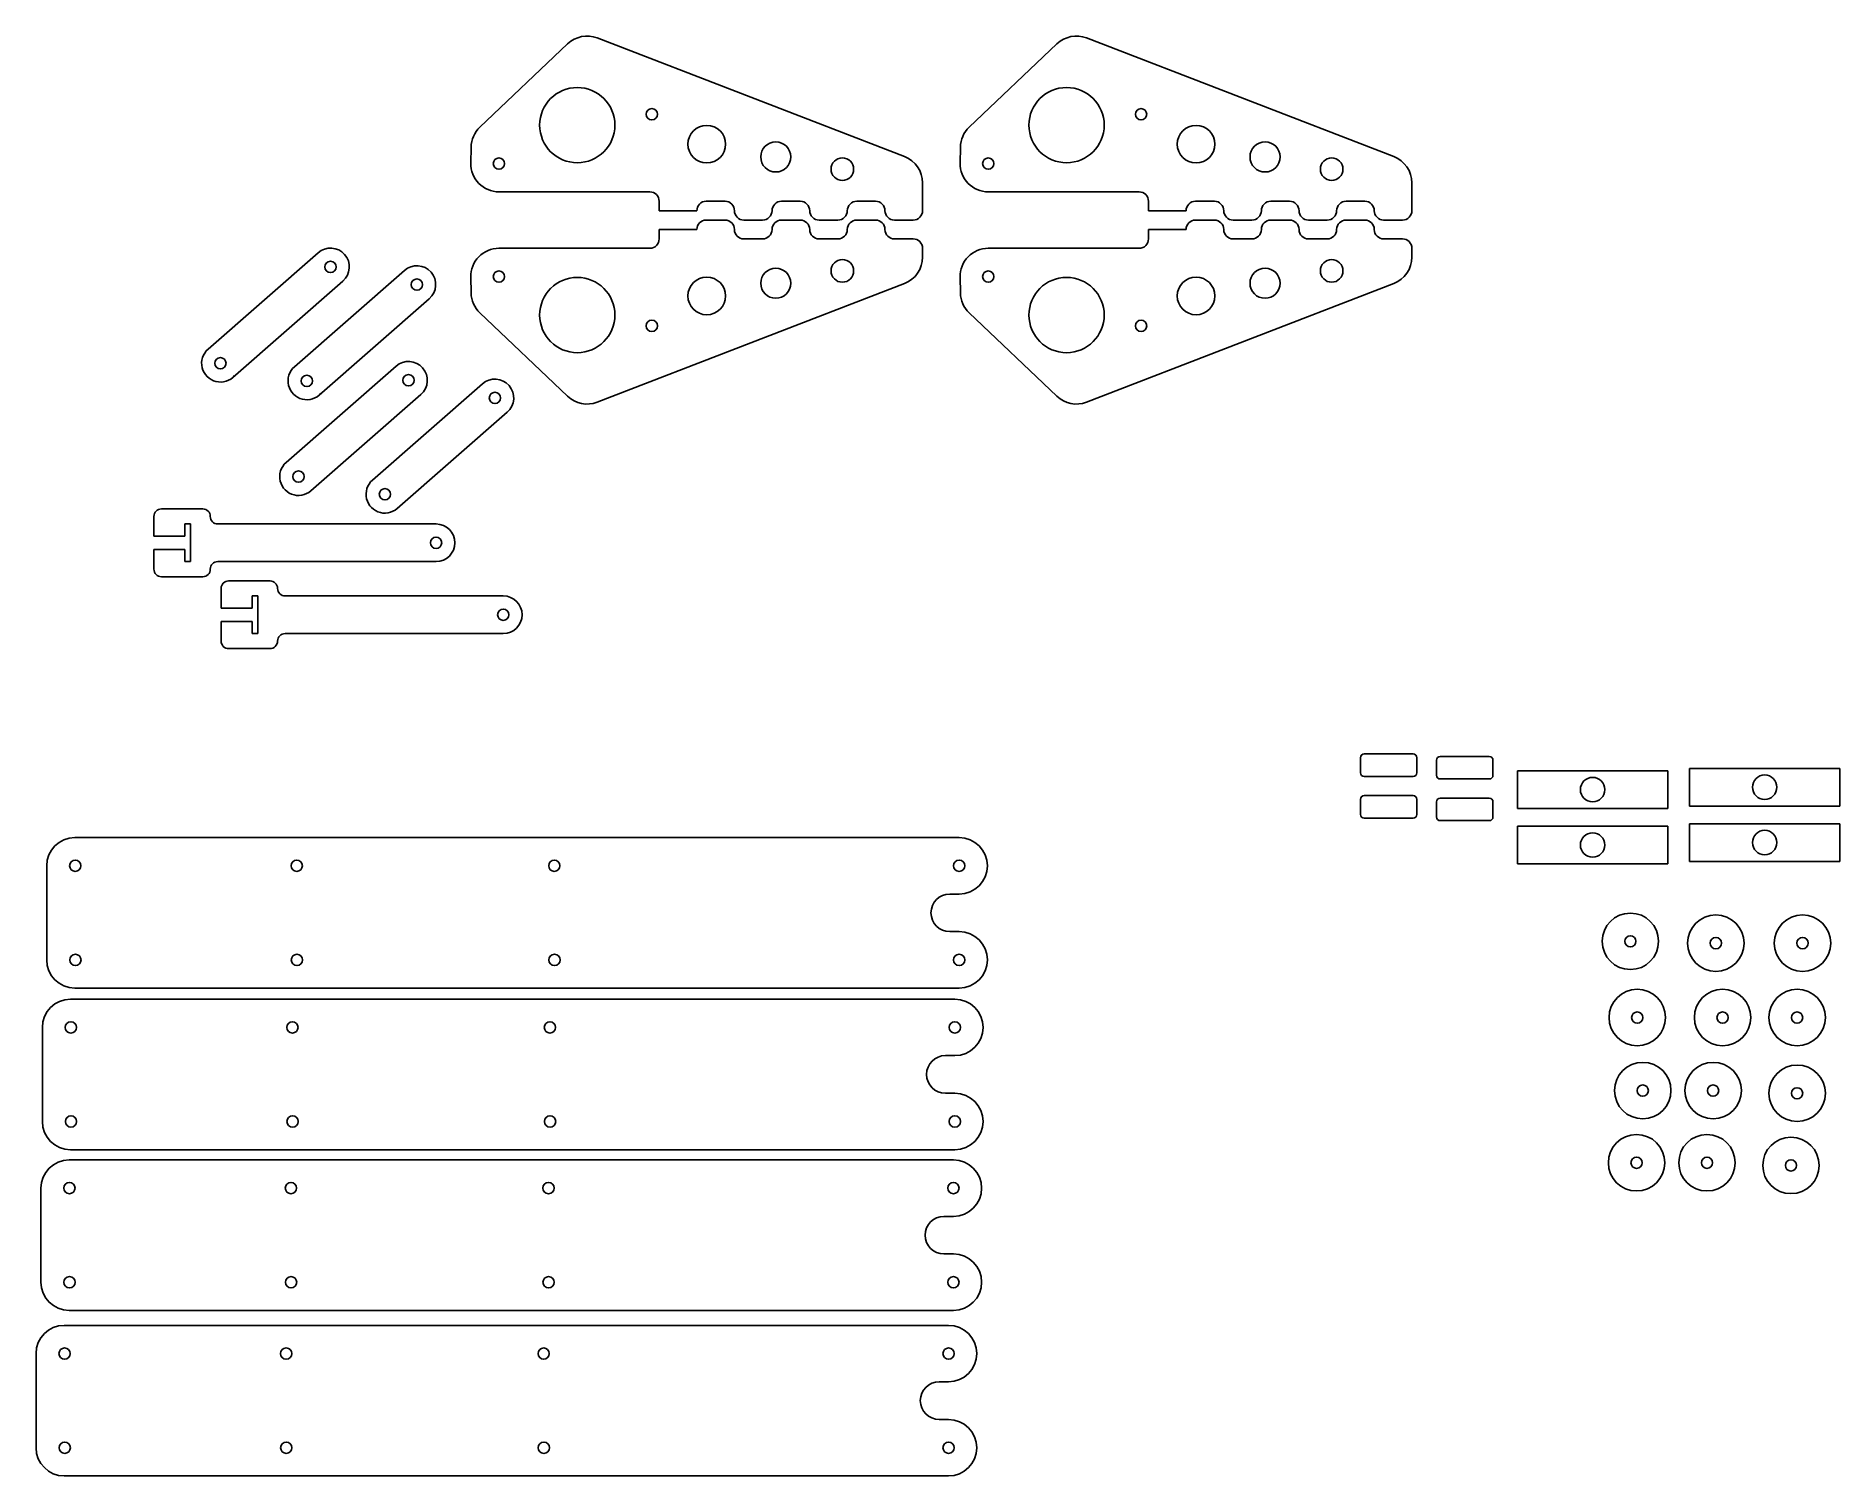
# Model space of a CAD drawing. Header units: centimetres. Extents: x 3 to 51, y -7 to 31.2.
import ezdxf

# ---------------------------------------------------------------- set-up
doc = ezdxf.new("R2010")
doc.units = ezdxf.units.CM
doc.header["$MEASUREMENT"] = 0
for name, color, linetype in [('arm', 7, 'Continuous'), ('extra', 7, 'Continuous'), ('left part', 7, 'Continuous'), ('link1', 7, 'Continuous'), ('link2', 7, 'Continuous'), ('right part', 7, 'Continuous')]:
    doc.layers.add(name, color=color, linetype=linetype)

msp = doc.modelspace()

# ---------------------------------------------------------------- linework, layer by layer
at = {"layer": 'arm'}
for p, q in [((4.055, 9.92), (27.555, 9.92)), ((3.305, 9.17), (3.305, 6.67)), ((28.305, 9.17), (28.305, 9.17)), ((27.555, 8.42), (27.305, 8.42)), ((27.305, 7.42), (27.555, 7.42)), ((4.055, 5.92), (27.555, 5.92)), ((3.939, 5.627), (27.439, 5.627)), ((3.189, 4.877), (3.189, 2.377)), ((28.189, 4.877), (28.189, 4.877)), ((27.439, 4.127), (27.189, 4.127)), ((27.189, 3.127), (27.439, 3.127)), ((3.939, 1.627), (27.439, 1.627)), ((3.9, 1.356), (27.4, 1.356)), ((3.15, 0.606), (3.15, -1.894)), ((28.15, 0.606), (28.15, 0.606)), ((27.4, -0.144), (27.15, -0.144)), ((27.15, -1.144), (27.4, -1.144)), ((3.9, -2.644), (27.4, -2.644)), ((3.772, -3.04), (27.272, -3.04)), ((3.022, -3.79), (3.022, -6.29)), ((28.022, -3.79), (28.022, -3.79)), ((27.272, -4.54), (27.022, -4.54)), ((27.022, -5.54), (27.272, -5.54)), ((3.772, -7.04), (27.272, -7.04))]:
    msp.add_line(p, q, dxfattribs=at)
for centre in [(4.063, 9.17), (9.951, 9.17), (16.795, 9.17), (27.555, 9.17), (4.066, 6.67), (9.955, 6.67), (16.8, 6.67), (27.555, 6.67), (3.946, 4.877), (9.834, 4.877), (16.679, 4.877), (27.439, 4.877), (3.95, 2.377), (9.839, 2.377), (16.683, 2.377), (27.439, 2.377), (3.907, 0.606), (9.795, 0.606), (16.64, 0.606), (27.4, 0.606), (3.911, -1.894), (9.8, -1.894), (16.644, -1.894), (27.4, -1.894), (3.78, -3.79), (9.668, -3.79), (16.512, -3.79), (27.272, -3.79), (3.783, -6.29), (9.672, -6.29), (16.517, -6.29), (27.272, -6.29)]:
    msp.add_circle(centre, 0.15, dxfattribs=at)
for centre, radius, start, end in [((4.055, 9.17), 0.75, 90, 180), ((27.555, 9.17), 0.75, 0, 90), ((27.555, 9.17), 0.75, 270, 360), ((27.305, 7.92), 0.5, 90, 180), ((27.305, 7.92), 0.5, 180, 270), ((27.555, 6.67), 0.75, 0, 90), ((4.055, 6.67), 0.75, 180, 270), ((27.555, 6.67), 0.75, 270, 0), ((3.939, 4.877), 0.75, 90, 180), ((27.439, 4.877), 0.75, 0, 90), ((27.439, 4.877), 0.75, 270, 360), ((27.189, 3.627), 0.5, 90, 180), ((27.189, 3.627), 0.5, 180, 270), ((27.439, 2.377), 0.75, 0, 90), ((3.939, 2.377), 0.75, 180, 270), ((27.439, 2.377), 0.75, 270, 0), ((3.9, 0.606), 0.75, 90, 180), ((27.4, 0.606), 0.75, 0, 90), ((27.4, 0.606), 0.75, 270, 360), ((27.15, -0.644), 0.5, 90, 180), ((27.15, -0.644), 0.5, 180, 270), ((27.4, -1.894), 0.75, 0, 90), ((3.9, -1.894), 0.75, 180, 270), ((27.4, -1.894), 0.75, 270, 0), ((3.772, -3.79), 0.75, 90, 180), ((27.272, -3.79), 0.75, 0, 90), ((27.272, -3.79), 0.75, 270, 360), ((27.022, -5.04), 0.5, 90, 180), ((27.022, -5.04), 0.5, 180, 270), ((27.272, -6.29), 0.75, 0, 90), ((3.772, -6.29), 0.75, 180, 270), ((27.272, -6.29), 0.75, 270, 0)]:
    msp.add_arc(centre, radius, start, end, dxfattribs=at)
at = {"layer": 'extra'}
for p, q in [((38.217, 11.641), (38.217, 12.041)), ((38.317, 12.141), (39.617, 12.141)), ((39.717, 12.041), (39.717, 11.641)), ((40.341, 12.076), (41.641, 12.076)), ((38.317, 11.541), (39.617, 11.541)), ((40.241, 11.576), (40.241, 11.976)), ((41.741, 11.976), (41.741, 11.576)), ((42.39, 11.693), (46.39, 11.693)), ((42.39, 11.693), (42.39, 10.693)), ((46.39, 10.693), (46.39, 11.693)), ((46.962, 11.758), (50.962, 11.758)), ((46.962, 11.758), (46.962, 10.758)), ((50.962, 10.758), (50.962, 11.758)), ((38.317, 11.034), (39.617, 11.034)), ((40.341, 11.476), (41.641, 11.476)), ((38.217, 10.534), (38.217, 10.934)), ((39.717, 10.934), (39.717, 10.534)), ((40.241, 10.469), (40.241, 10.869)), ((40.341, 10.969), (41.641, 10.969)), ((41.741, 10.869), (41.741, 10.469)), ((42.39, 10.693), (46.39, 10.693)), ((46.962, 10.758), (50.962, 10.758)), ((38.317, 10.434), (39.617, 10.434)), ((40.341, 10.369), (41.641, 10.369)), ((42.39, 10.222), (46.39, 10.222)), ((42.39, 10.222), (42.39, 9.222)), ((46.39, 9.222), (46.39, 10.222)), ((46.962, 10.287), (50.962, 10.287)), ((46.962, 10.287), (46.962, 9.287)), ((50.962, 9.287), (50.962, 10.287)), ((42.39, 9.222), (46.39, 9.222)), ((46.962, 9.287), (50.962, 9.287))]:
    msp.add_line(p, q, dxfattribs=at)
for centre, radius in [((44.39, 11.193), 0.325), ((48.962, 11.258), 0.325), ((48.962, 9.787), 0.325), ((44.39, 9.722), 0.325), ((45.392, 7.163), 0.75), ((47.664, 7.115), 0.75), ((49.968, 7.115), 0.75), ((45.392, 7.163), 0.15), ((47.664, 7.115), 0.15), ((49.968, 7.115), 0.15), ((45.577, 5.138), 0.75), ((47.844, 5.138), 0.75), ((49.824, 5.138), 0.75), ((45.577, 5.138), 0.15), ((47.844, 5.138), 0.15), ((49.824, 5.138), 0.15), ((45.721, 3.197), 0.75), ((47.592, 3.197), 0.75), ((49.824, 3.125), 0.75), ((45.721, 3.197), 0.15), ((47.592, 3.197), 0.15), ((49.824, 3.125), 0.15), ((45.558, 1.281), 0.75), ((47.429, 1.281), 0.75), ((49.661, 1.209), 0.75), ((45.558, 1.281), 0.15), ((47.429, 1.281), 0.15), ((49.661, 1.209), 0.15)]:
    msp.add_circle(centre, radius, dxfattribs=at)
for centre, start, end in [((38.317, 12.041), 90, 180), ((39.617, 12.041), 0, 90), ((40.341, 11.976), 90, 180), ((41.641, 11.976), 0, 90), ((38.317, 11.641), 180, 270), ((39.617, 11.641), 270, 0), ((40.341, 11.576), 180, 270), ((41.641, 11.576), 270, 0), ((38.317, 10.934), 90, 180), ((39.617, 10.934), 0, 90), ((40.341, 10.869), 90, 180), ((41.641, 10.869), 0, 90), ((38.317, 10.534), 180, 270), ((39.617, 10.534), 270, 0), ((40.341, 10.469), 180, 270), ((41.641, 10.469), 270, 0)]:
    msp.add_arc(centre, 0.1, start, end, dxfattribs=at)
at = {"layer": 'left part'}
for p, q in [((17.934, 31.163), (26.102, 28.011)), ((30.938, 31.163), (39.106, 28.011)), ((14.815, 28.791), (17.147, 31.007)), ((27.819, 28.791), (30.151, 31.007)), ((14.573, 27.84), (14.582, 28.262)), ((27.578, 27.84), (27.586, 28.262)), ((19.332, 27.075), (15.323, 27.075)), ((26.582, 26.575), (26.582, 27.311)), ((32.336, 27.075), (28.327, 27.075)), ((39.586, 26.575), (39.586, 27.311)), ((19.582, 26.575), (19.582, 26.825)), ((19.582, 26.575), (20.582, 26.575)), ((20.582, 26.575), (20.582, 26.575)), ((21.332, 26.825), (20.832, 26.825)), ((21.582, 26.575), (21.582, 26.575)), ((22.582, 26.575), (22.582, 26.575)), ((23.332, 26.825), (22.832, 26.825)), ((23.582, 26.575), (23.582, 26.575)), ((24.582, 26.575), (24.582, 26.575)), ((25.332, 26.825), (24.832, 26.825)), ((25.582, 26.575), (25.582, 26.575)), ((32.586, 26.575), (32.586, 26.825)), ((32.586, 26.575), (33.586, 26.575)), ((33.586, 26.575), (33.586, 26.575)), ((34.336, 26.825), (33.836, 26.825)), ((34.586, 26.575), (34.586, 26.575)), ((35.586, 26.575), (35.586, 26.575)), ((36.336, 26.825), (35.836, 26.825)), ((36.586, 26.575), (36.586, 26.575)), ((37.586, 26.575), (37.586, 26.575)), ((38.336, 26.825), (37.836, 26.825)), ((38.586, 26.575), (38.586, 26.575)), ((22.332, 26.325), (21.832, 26.325)), ((24.332, 26.325), (23.832, 26.325)), ((26.332, 26.325), (25.832, 26.325)), ((35.336, 26.325), (34.836, 26.325)), ((37.336, 26.325), (36.836, 26.325)), ((39.336, 26.325), (38.836, 26.325))]:
    msp.add_line(p, q, dxfattribs=at)
for centre, radius in [((17.405, 28.848), 1), ((30.409, 28.848), 1), ((19.386, 29.135), 0.15), ((32.39, 29.135), 0.15), ((20.846, 28.342), 0.5), ((33.85, 28.342), 0.5), ((22.68, 28.003), 0.4), ((35.684, 28.003), 0.4), ((15.323, 27.825), 0.15), ((24.45, 27.677), 0.3), ((28.327, 27.825), 0.15), ((37.454, 27.677), 0.3)]:
    msp.add_circle(centre, radius, dxfattribs=at)
for centre, radius, start, end in [((17.664, 30.463), 0.75, 68.8973, 133.5364), ((30.668, 30.463), 0.75, 68.8973, 133.5364), ((15.332, 28.247), 0.75, 133.5364, 178.8631), ((28.336, 28.247), 0.75, 133.5364, 178.8631), ((15.323, 27.825), 0.75, 178.8631, 270), ((25.832, 27.311), 0.75, 0, 68.8973), ((28.327, 27.825), 0.75, 178.8631, 270), ((38.836, 27.311), 0.75, 0, 68.8973), ((19.332, 26.825), 0.25, 0, 90), ((32.336, 26.825), 0.25, 0, 90), ((20.832, 26.575), 0.25, 90, 180), ((21.332, 26.575), 0.25, 0, 90), ((21.832, 26.575), 0.25, 180, 270), ((22.332, 26.575), 0.25, 270, 0), ((22.832, 26.575), 0.25, 90, 180), ((23.332, 26.575), 0.25, 0, 90), ((23.832, 26.575), 0.25, 180, 270), ((24.332, 26.575), 0.25, 270, 0), ((24.832, 26.575), 0.25, 90, 180), ((25.332, 26.575), 0.25, 0, 90), ((25.832, 26.575), 0.25, 180, 270), ((26.332, 26.575), 0.25, 270, 0), ((33.836, 26.575), 0.25, 90, 180), ((34.336, 26.575), 0.25, 0, 90), ((34.836, 26.575), 0.25, 180, 270), ((35.336, 26.575), 0.25, 270, 0), ((35.836, 26.575), 0.25, 90, 180), ((36.336, 26.575), 0.25, 0, 90), ((36.836, 26.575), 0.25, 180, 270), ((37.336, 26.575), 0.25, 270, 0), ((37.836, 26.575), 0.25, 90, 180), ((38.336, 26.575), 0.25, 0, 90), ((38.836, 26.575), 0.25, 180, 270), ((39.336, 26.575), 0.25, 270, 0)]:
    msp.add_arc(centre, radius, start, end, dxfattribs=at)
at = {"layer": 'link1'}
for p, q in [((6.152, 18.451), (6.152, 17.926)), ((7.452, 18.651), (6.352, 18.651)), ((6.977, 17.926), (6.977, 18.251)), ((6.977, 18.251), (7.127, 18.251)), ((7.127, 17.751), (7.127, 18.251)), ((7.652, 18.451), (7.652, 18.451)), ((13.652, 18.251), (7.852, 18.251)), ((6.977, 17.926), (6.152, 17.926)), ((7.127, 17.751), (7.127, 17.251)), ((6.977, 17.576), (6.152, 17.576)), ((6.152, 17.576), (6.152, 17.051)), ((6.977, 17.576), (6.977, 17.251)), ((7.452, 16.851), (6.352, 16.851)), ((6.977, 17.251), (7.127, 17.251)), ((7.652, 17.051), (7.652, 17.051)), ((13.652, 17.251), (7.852, 17.251)), ((7.939, 16.539), (7.939, 16.014)), ((9.239, 16.739), (8.139, 16.739)), ((8.764, 16.014), (8.764, 16.339)), ((8.764, 16.339), (8.914, 16.339)), ((8.914, 15.839), (8.914, 16.339)), ((9.439, 16.539), (9.439, 16.539)), ((15.439, 16.339), (9.639, 16.339)), ((8.764, 16.014), (7.939, 16.014)), ((8.914, 15.839), (8.914, 15.339)), ((8.764, 15.664), (7.939, 15.664)), ((7.939, 15.664), (7.939, 15.139)), ((8.764, 15.664), (8.764, 15.339)), ((9.239, 14.939), (8.139, 14.939)), ((8.764, 15.339), (8.914, 15.339)), ((9.439, 15.139), (9.439, 15.139)), ((15.439, 15.339), (9.639, 15.339))]:
    msp.add_line(p, q, dxfattribs=at)
for centre in [(13.652, 17.751), (15.439, 15.839)]:
    msp.add_circle(centre, 0.15, dxfattribs=at)
for centre, radius, start, end in [((6.352, 18.451), 0.2, 90, 180), ((7.452, 18.451), 0.2, 0, 90), ((7.852, 18.451), 0.2, 180, 270), ((13.652, 17.751), 0.5, 0, 90), ((13.652, 17.751), 0.5, 270, 0), ((6.352, 17.051), 0.2, 180, 270), ((7.452, 17.051), 0.2, 270, 0), ((7.852, 17.051), 0.2, 90, 180), ((8.139, 16.539), 0.2, 90, 180), ((9.239, 16.539), 0.2, 0, 90), ((9.639, 16.539), 0.2, 180, 270), ((15.439, 15.839), 0.5, 0, 90), ((15.439, 15.839), 0.5, 270, 0), ((8.139, 15.139), 0.2, 180, 270), ((9.239, 15.139), 0.2, 270, 0), ((9.639, 15.139), 0.2, 90, 180)]:
    msp.add_arc(centre, radius, start, end, dxfattribs=at)
at = {"layer": 'link2'}
for p, q in [((7.593, 22.897), (10.517, 25.457)), ((9.889, 22.428), (12.813, 24.988)), ((8.252, 22.145), (11.176, 24.705)), ((10.547, 21.676), (13.471, 24.236)), ((9.666, 19.885), (12.59, 22.445)), ((10.325, 19.132), (13.249, 21.692)), ((11.962, 19.416), (14.886, 21.976)), ((12.621, 18.663), (15.545, 21.223))]:
    msp.add_line(p, q, dxfattribs=at)
for centre in [(10.846, 25.081), (13.142, 24.612), (7.922, 22.521), (10.218, 22.052), (12.92, 22.068), (15.216, 21.599), (9.996, 19.509), (12.292, 19.04)]:
    msp.add_circle(centre, 0.15, dxfattribs=at)
for centre, start, end in [((10.846, 25.081), 311.2019, 131.2019), ((13.142, 24.612), 311.2019, 131.2019), ((7.922, 22.521), 131.2019, 318.7981), ((12.92, 22.068), 311.2019, 131.2019), ((10.218, 22.052), 131.2019, 318.7981), ((15.216, 21.599), 311.2019, 131.2019), ((9.996, 19.509), 131.2019, 318.7981), ((12.292, 19.04), 131.2019, 318.7981)]:
    msp.add_arc(centre, 0.5, start, end, dxfattribs=at)
at = {"layer": 'right part'}
for p, q in [((20.582, 26.075), (19.582, 26.075)), ((19.582, 25.825), (19.582, 26.075)), ((20.582, 26.075), (20.582, 26.075)), ((20.832, 26.325), (21.332, 26.325)), ((21.582, 26.075), (21.582, 26.075)), ((22.832, 26.325), (23.332, 26.325)), ((23.582, 26.075), (23.582, 26.075)), ((24.832, 26.325), (25.332, 26.325)), ((25.582, 26.075), (25.582, 26.075)), ((33.586, 26.075), (32.586, 26.075)), ((32.586, 25.825), (32.586, 26.075)), ((33.586, 26.075), (33.586, 26.075)), ((33.836, 26.325), (34.336, 26.325)), ((34.586, 26.075), (34.586, 26.075)), ((35.836, 26.325), (36.336, 26.325)), ((36.586, 26.075), (36.586, 26.075)), ((37.836, 26.325), (38.336, 26.325)), ((38.586, 26.075), (38.586, 26.075)), ((19.332, 25.575), (15.323, 25.575)), ((21.832, 25.825), (22.332, 25.825)), ((23.832, 25.825), (24.332, 25.825)), ((26.332, 25.825), (25.832, 25.825)), ((26.582, 25.575), (26.582, 25.34)), ((32.336, 25.575), (28.327, 25.575)), ((34.836, 25.825), (35.336, 25.825)), ((36.836, 25.825), (37.336, 25.825)), ((39.336, 25.825), (38.836, 25.825)), ((39.586, 25.575), (39.586, 25.34)), ((14.573, 24.81), (14.582, 24.388)), ((17.934, 21.488), (26.102, 24.64)), ((27.578, 24.81), (27.586, 24.388)), ((30.938, 21.488), (39.106, 24.64)), ((14.815, 23.86), (17.147, 21.644)), ((27.819, 23.86), (30.151, 21.644))]:
    msp.add_line(p, q, dxfattribs=at)
for centre, radius in [((15.323, 24.825), 0.15), ((22.68, 24.647), 0.4), ((24.45, 24.974), 0.3), ((28.327, 24.825), 0.15), ((35.684, 24.647), 0.4), ((37.454, 24.974), 0.3), ((17.405, 23.802), 1), ((20.846, 24.309), 0.5), ((30.409, 23.802), 1), ((33.85, 24.309), 0.5), ((19.386, 23.515), 0.15), ((32.39, 23.515), 0.15)]:
    msp.add_circle(centre, radius, dxfattribs=at)
for centre, radius, start, end in [((20.832, 26.075), 0.25, 90, 180), ((21.332, 26.075), 0.25, 0, 90), ((21.832, 26.075), 0.25, 180, 270), ((22.332, 26.075), 0.25, 270, 0), ((22.832, 26.075), 0.25, 90, 180), ((23.332, 26.075), 0.25, 0, 90), ((23.832, 26.075), 0.25, 180, 270), ((24.332, 26.075), 0.25, 270, 0), ((24.832, 26.075), 0.25, 90, 180), ((25.332, 26.075), 0.25, 0, 90), ((25.832, 26.075), 0.25, 180, 270), ((33.836, 26.075), 0.25, 90, 180), ((34.336, 26.075), 0.25, 0, 90), ((34.836, 26.075), 0.25, 180, 270), ((35.336, 26.075), 0.25, 270, 0), ((35.836, 26.075), 0.25, 90, 180), ((36.336, 26.075), 0.25, 0, 90), ((36.836, 26.075), 0.25, 180, 270), ((37.336, 26.075), 0.25, 270, 0), ((37.836, 26.075), 0.25, 90, 180), ((38.336, 26.075), 0.25, 0, 90), ((38.836, 26.075), 0.25, 180, 270), ((15.323, 24.825), 0.75, 90, 181.1369), ((19.332, 25.825), 0.25, 270, 0), ((26.332, 25.575), 0.25, 0, 90), ((28.327, 24.825), 0.75, 90, 181.1369), ((32.336, 25.825), 0.25, 270, 0), ((39.336, 25.575), 0.25, 0, 90), ((25.832, 25.34), 0.75, 291.1027, 0), ((38.836, 25.34), 0.75, 291.1027, 0), ((15.332, 24.403), 0.75, 181.1369, 226.4636), ((28.336, 24.403), 0.75, 181.1369, 226.4636), ((17.664, 22.187), 0.75, 226.4636, 291.1027), ((30.668, 22.187), 0.75, 226.4636, 291.1027)]:
    msp.add_arc(centre, radius, start, end, dxfattribs=at)

doc.saveas('drawing.dxf')
